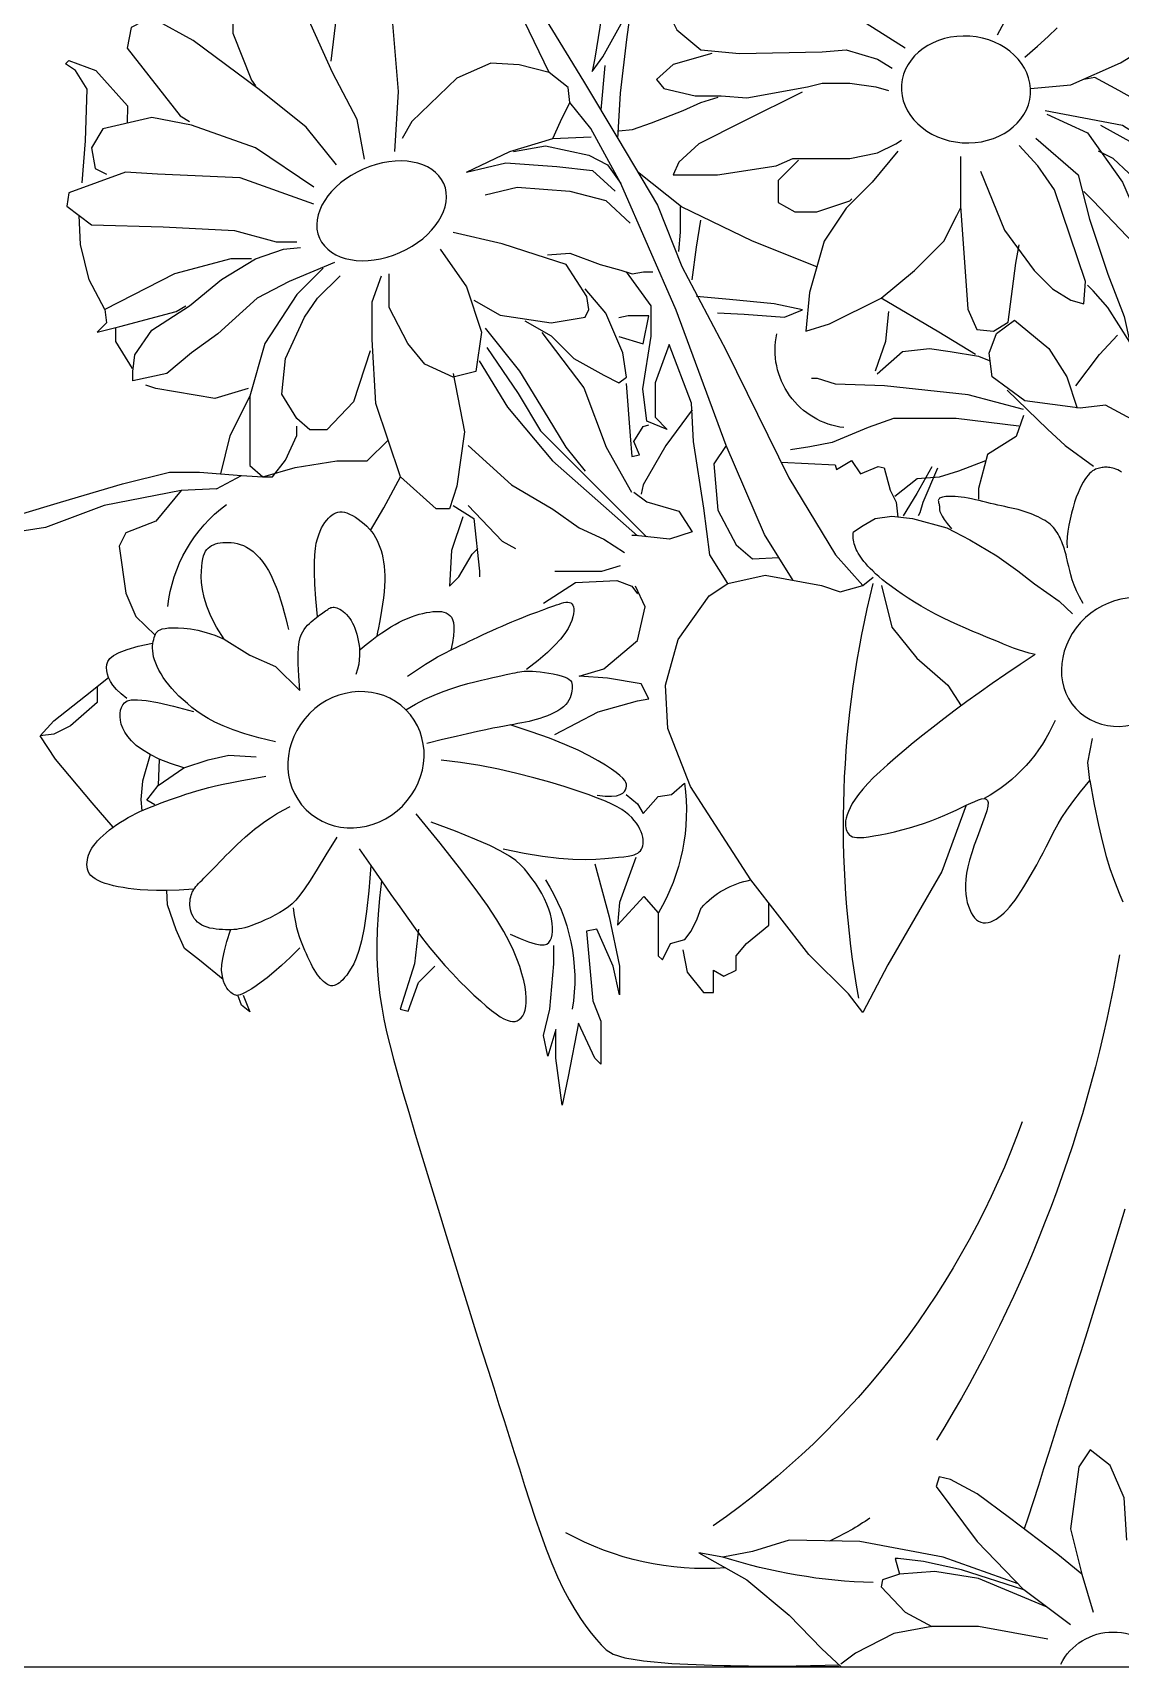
# Model space of a CAD drawing. Header units: millimetres. Extents: x 204800 to 233555, y -2285 to 8522.
# Drawn here: x 222461.3 to 222626.6, y 308.8 to 557.4 of the extents above; entities that cross this region are included whole.
import ezdxf

# ---------------------------------------------------------------- set-up
doc = ezdxf.new("R2010")
doc.units = ezdxf.units.MM
for name, color, linetype in [('7', 7, 'Continuous'), ('DIM【标注】', 66, 'Continuous'), ('标注', 1, 'Continuous')]:
    doc.layers.add(name, color=color, linetype=linetype)

# ---------------------------------------------------------------- blocks, each defined once
blk = doc.blocks.new('A$C3D726886')
at = {"layer": '7', "color": 250}
for points in [[(272.76, 340.9), (272.87, 339.9), (274.1, 336.99), (274.99, 329.74), (275.55, 318.25), (271.94, 306.03), (265.64, 291.26), (257.15, 277.44), (251.18, 267.38), (244.26, 255.76), (240.01, 245.01)], [(263.16, 278.93), (270.99, 295.14), (277.85, 311.03), (278.94, 320.89), (278.72, 329.85), (278.06, 335.11), (277.8, 339.19), (278.16, 342.73)], [(180.02, 281.6), (177.8, 283.52), (175.95, 285.23), (174.4, 286.74)], [(183.21, 288.52), (184.85, 285.46)], [(290.17, 265.11), (289.51, 275.64), (290.83, 291.76), (291.16, 302.29), (294.12, 305.91), (298.07, 304.92), (298.73, 301.96), (300.38, 289.13), (301.36, 280.9)], [(295.44, 263.8), (296.75, 270.71), (301.03, 278.93), (305.65, 289.13), (311.24, 298.67), (313.55, 300.64), (315.2, 299.33), (318.49, 295.38), (318.49, 285.84), (315.2, 277.61), (314.54, 276.63)], [(179.06, 276.13), (171.97, 276.77), (163.28, 280.63), (153.94, 286.42), (146.22, 292.21), (142.68, 296.07), (143.64, 298.96), (146.86, 298.32), (162.96, 293.82), (169.4, 292.53)], [(254.02, 288.69), (255.18, 281.46), (255.65, 279.12), (253.78, 281.69), (250.28, 287.99), (247.48, 291.25), (246.31, 292.42), (243.74, 288.69), (242.81, 289.86), (241.41, 293.35), (242.11, 294.99), (243.74, 296.39), (243.97, 297.55), (244.91, 298.72), (247.71, 298.02)], [(200.95, 283.2), (210.6, 289.32), (221.87, 291.24), (231.53, 290.6), (236.68, 289.32), (242.48, 289.64), (240.87, 286.42), (236.68, 282.88), (229.92, 282.24), (215.43, 282.56), (211.25, 282.88), (205.78, 281.27), (203.2, 279.67)], [(251.18, 267.38), (250.73, 275.34), (249.58, 284.71), (249.12, 288.14)], [(300.38, 262.81), (305.65, 269.39), (313.88, 275.97), (325.4, 284.52), (331.99, 288.14), (334.3, 287.81), (336.27, 286.83), (336.93, 283.21), (327.71, 271.36), (326.06, 270.38)], [(234.75, 282.24), (241.51, 280.31), (244.41, 277.74), (243.12, 276.13), (237.65, 274.84), (233.14, 274.84), (228.63, 274.52), (218.01, 276.45), (215.43, 277.09), (210.6, 277.09), (206.1, 276.45), (203.84, 275.81)], [(277.65, 261.49), (270.08, 265.11), (262.51, 267.42), (261.19, 270.38), (259.54, 273.67), (259.87, 276.3), (263.16, 278.93), (268.43, 280.25), (273.37, 280.58), (279.3, 277.94), (287.2, 270.38), (288.85, 267.42)], [(344.79, 259.66), (344.21, 266.97), (343.92, 276.04), (345.97, 279.26), (347.72, 280.43), (347.14, 281.02), (342.45, 279.26), (336.89, 273.12), (336.93, 270.05)], [(176.48, 272.27), (162.96, 269.7), (151.69, 262.62), (143.96, 259.73), (142.36, 259.41), (142.68, 261.01), (147.18, 265.52), (153.94, 270.34), (163.6, 275.81), (167.79, 278.06), (169.72, 277.74)], [(253.47, 280.14), (254.16, 272.41)], [(218.97, 275.49), (229.28, 270.34), (237, 266.48), (240.54, 263.27), (241.51, 261.01), (233.78, 261.01), (223.48, 262.62), (220.58, 263.91), (215.11, 263.91), (210.6, 263.91), (205.78, 264.87), (202.56, 266.48), (201.59, 267.12)], [(250.98, 268.73), (248.62, 268.97), (245.31, 270.15), (239.76, 272.27), (236.69, 273.69), (233.62, 274.63)], [(176.16, 271.63), (169.08, 268.41), (162.96, 259.73), (158.77, 250.08), (157.81, 244.93), (157.49, 243.97), (161.03, 249.11), (168.11, 256.51), (169.72, 258.12)], [(250.65, 259.52), (255.91, 269.12), (259.54, 273.67)], [(166.82, 269.7), (153.94, 262.62), (146.22, 257.15), (141.39, 252.33), (140.75, 250.72), (143.96, 250.08), (151.05, 252.33), (159.1, 258.76), (164.57, 263.91), (167.14, 265.19)], [(304.33, 258.86), (314.54, 265.77), (325.73, 269.72), (332.65, 271.04), (341.21, 269.06), (343.19, 265.77), (342.53, 262.15), (340.55, 261.17)], [(178.09, 267.45), (170.68, 261.01), (168.75, 253.3), (165.53, 243.65), (162.64, 236.25), (161.67, 231.75), (165.53, 237.86), (168.11, 240.75), (169.08, 241.72)], [(187.75, 261.66), (183.56, 251.37), (178.41, 244.29), (175.19, 241.07), (171.97, 239.14), (169.72, 238.5), (169.4, 242.36), (174.87, 258.44), (177.77, 262.62), (180.99, 266.16)], [(269.42, 265.11), (263.82, 266.1), (256.25, 264.46), (252.96, 262.81), (250.65, 259.52)], [(262.51, 267.42), (255.82, 267.67)], [(191.29, 264.23), (191.29, 255.55), (190, 237.54), (188.39, 234), (185.49, 233.68), (182.92, 235.29), (181.63, 245.58), (180.99, 248.79)], [(202.23, 265.19), (206.74, 259.73), (211.25, 255.23), (215.11, 249.44), (217.69, 240.43), (218.33, 233.68), (214.15, 234.96), (205.13, 239.47), (199.34, 244.29), (194.19, 249.44), (191.93, 253.94), (191.29, 255.23)], [(219.62, 263.59), (223.16, 260.05), (223.16, 256.19), (220.26, 254.58), (216.4, 254.58), (210.6, 256.51), (210.28, 256.83)], [(277.65, 261.49), (270.74, 263.14), (261.85, 262.48), (255.59, 261.82), (251.64, 258.21)], [(216.4, 244.93), (227.65, 249.44), (240.05, 255.46), (247.72, 261.57)], [(304.33, 255.9), (317.17, 260.51), (331.66, 261.17), (337.26, 261.49), (347.14, 257.88), (347.47, 255.57), (343.19, 252.28), (330.67, 251.95), (318.16, 251.3), (310.91, 249.32), (307.29, 249.32)], [(232.26, 213.69), (240.95, 237.35), (250.65, 259.52)], [(274.36, 257.55), (268.76, 258.86), (259.54, 258.21), (253.28, 256.56), (249, 252.61)], [(240.3, 255.43), (240.3, 250.99), (240.56, 247.61)], [(238.21, 242.65), (237.43, 248.39), (236.64, 253.08)], [(340.88, 237.48), (343.62, 242.69), (345.09, 248.83), (345.33, 253.93)], [(276.34, 239.12), (271.73, 236.49), (262.83, 235.18), (256.91, 236.16), (256.25, 237.48), (256.58, 239.78), (260.2, 245.37), (265.47, 247.02), (271.4, 248.99), (279.96, 250.97)], [(263.49, 247.02), (259.54, 247.35), (254.27, 245.37), (250.65, 244.39), (248.67, 243.73), (246.7, 244.06), (245.05, 244.06)], [(282.26, 248.01), (277.65, 241.43), (275.02, 233.53), (276.01, 226.62), (279.96, 225.64), (284.9, 227.94), (287.86, 231.56), (291.16, 237.81), (291.16, 243.73)], [(326.06, 238.14), (320.46, 242.74), (314.54, 246.36), (309.6, 248.01), (306.63, 248.34)], [(315.2, 246.36), (318.82, 246.36), (328.7, 243.73), (340.88, 237.48), (340.55, 235.18), (342.2, 233.53), (338.25, 234.52), (328.37, 237.15), (326.72, 238.14)], [(240.01, 245.01), (232.26, 230.33), (221.27, 208.02), (213.12, 194.57), (208.34, 189.19)], [(231.93, 189.56), (235.09, 194.57), (236.16, 202.72), (237.93, 214.4), (238.28, 221.12), (242.18, 231.39), (244.66, 224.66), (244.66, 218.64), (242.53, 216.52), (246.08, 217.94), (246.79, 223.6), (245.37, 232.8), (245.37, 238.11), (249.66, 244.06)], [(279.96, 226.29), (277.98, 216.1), (279.3, 206.56), (280.62, 202.61), (282.92, 202.61), (289.18, 208.2), (293.46, 221.03), (294.12, 232.22), (294.12, 238.8), (292.47, 243.4)], [(294.45, 230.24), (297.41, 221.36), (302.02, 216.42), (304.99, 216.42), (307.29, 218.4), (309.93, 222.68), (309.27, 228.93), (305.97, 236.16), (303.67, 239.45), (299.72, 243.4)], [(300.71, 245.7), (308.61, 242.41), (314.21, 239.45), (321.12, 233.2), (325.73, 229.91), (330.01, 226.29), (335.94, 224.98), (335.94, 226.62), (335.61, 229.58), (332.65, 233.86), (326.06, 238.14)], [(302.68, 244.72), (307.29, 240.11), (312.89, 231.56), (315.52, 222.35), (315.52, 210.17), (313.22, 208.2), (311.57, 208.2), (309.27, 211.16), (307.29, 215.44), (307.29, 217.08)], [(267.44, 235.51), (262.83, 232.87), (258.88, 228.93), (253.61, 225.97), (250.98, 224.65), (249.66, 225.64), (250.32, 229.91), (253.28, 236.82), (256.91, 241.1)], [(188.67, 229.62), (195.05, 233.51), (205.13, 239.47)], [(233.77, 236.91), (229.07, 236.65), (222.03, 236.13), (218.9, 237.44), (223.85, 238.48), (231.68, 239.26), (237.43, 239.78)], [(151.29, 213.19), (159.12, 217.1), (165.91, 220.75), (170.35, 220.23), (180, 221.53), (185.75, 225.7), (186.27, 229.87), (184.96, 233.26), (181.83, 235.61), (175.83, 230.66), (172.7, 225.7), (170.87, 220.23)], [(206.16, 226.73), (204.34, 231.94), (203.81, 237.16)], [(246.74, 231.45), (245.75, 236.38), (249.37, 236.38), (251.01, 236.05)], [(171.13, 224.14), (166.95, 229.61), (163.82, 233)], [(251.01, 232.77), (246.74, 231.45)], [(264.44, 233.46), (257.13, 223.81), (253.21, 213.38), (248.78, 205.56)], [(274.36, 234.24), (268.35, 226.68), (263.39, 218.6), (260.26, 213.38), (256.87, 209.21)], [(336.01, 227.18), (338.94, 231.86), (338.94, 234.2)], [(205.84, 226.22), (201.41, 230.14), (196.71, 230.66), (193.06, 230.14), (188.1, 229.35), (186.27, 228.57)], [(274.1, 230.85), (268.61, 222.77), (264.7, 216.25), (246.18, 197.75)], [(275.4, 228.5), (270.44, 220.42), (262.61, 211.03), (247.74, 197.92)], [(183.14, 223.36), (176.09, 216.58), (172.96, 213.71), (168, 210.06)], [(180.27, 219.97), (189.92, 222.57), (204.54, 224.14), (213.15, 224.4), (216.29, 225.44), (217.33, 225.44)], [(249.7, 224.56), (249.04, 215.36), (248.71, 211.75), (247.4, 212.08), (248.38, 214.38), (246.74, 217), (245.75, 217.33)], [(315.8, 223.67), (321.65, 221.91), (331.91, 223.67), (333.66, 224.25)], [(315.52, 222.35), (319.03, 215.39), (320.63, 208.75)], [(180.27, 218.92), (181.57, 215.27), (186.53, 212.14), (188.1, 206.15), (188.1, 204.32)], [(181.05, 217.1), (192.01, 218.4), (202.97, 218.4), (207.41, 216.84), (213.68, 214.23), (217.59, 213.45), (220.98, 212.93)], [(238.19, 219.96), (242.8, 213.72), (246.74, 206.82), (247.07, 205.18)], [(321.36, 206.11), (316.97, 208.45), (313.22, 208.2), (307.6, 209.83), (300.28, 211), (295.01, 211), (291.32, 214.62)], [(220.5, 190.1), (225.53, 198.11), (232.26, 213.69), (234.38, 210.5), (233.68, 202.36), (230.49, 196.34), (227.65, 193.87), (223.01, 194.11)], [(277.31, 213.72), (269.75, 206.82), (262.52, 202.55), (257.92, 199.27), (253.64, 197.3), (250.03, 195)], [(163.14, 209.03), (163.48, 209.24), (163.8, 209.42), (164.1, 209.55), (164.39, 209.66), (164.66, 209.74), (164.92, 209.8), (165.17, 209.84), (165.41, 209.87), (165.64, 209.89), (165.87, 209.89), (166.09, 209.88), (166.31, 209.87), (166.53, 209.84), (166.75, 209.8), (166.98, 209.75), (167.21, 209.69), (167.44, 209.62), (167.68, 209.53), (167.92, 209.41), (168.18, 209.25), (168.43, 209.06), (168.7, 208.81), (168.97, 208.52), (169.26, 208.17), (169.55, 207.76), (169.84, 207.28), (170.14, 206.73), (170.44, 206.11), (170.73, 205.42), (171.03, 204.65), (171.32, 203.8), (171.6, 202.87), (171.87, 201.88), (172.11, 200.84), (172.32, 199.79), (172.49, 198.73), (172.6, 197.7), (172.66, 196.71), (172.64, 195.79)], [(202.77, 204.82), (198.86, 207.95), (194.94, 208.21), (191.55, 209.26), (186.85, 211.08)], [(195.27, 209.73), (197.88, 203.73), (198.4, 201.91), (198.66, 201.39)], [(196.31, 209.99), (198.92, 205.3), (201.27, 201.39)], [(222.64, 210.8), (213.21, 210.3), (212.95, 209.52), (210.34, 211.08), (208.77, 208.74), (205.64, 210.04), (204.6, 209.78), (203.55, 205.87), (202.51, 203.78), (202.25, 201.17)], [(362.4, 199.67), (348.6, 203.77), (337.76, 206.99), (329.56, 209.04), (324.29, 209.04), (316.97, 208.45)], [(294.4, 198.85), (292.08, 202.81), (289.18, 208.2)], [(321.36, 206.11), (327.51, 205.82), (340.99, 203.19), (351.24, 199.38), (356.8, 198.5)], [(169.86, 186.04), (170.48, 187.2), (170.99, 188.29), (171.4, 189.29), (171.73, 190.22), (171.99, 191.07), (172.19, 191.84), (172.36, 192.53), (172.49, 193.14), (172.61, 193.68), (172.72, 194.15), (172.82, 194.56), (172.92, 194.93), (173.01, 195.27), (173.11, 195.59), (173.21, 195.89), (173.32, 196.2), (173.44, 196.52), (173.57, 196.85), (173.71, 197.18), (173.86, 197.52), (174.02, 197.85), (174.2, 198.18), (174.39, 198.5), (174.59, 198.8), (174.81, 199.09), (175.04, 199.36), (175.29, 199.62), (175.56, 199.87), (175.85, 200.1), (176.16, 200.33), (176.5, 200.55), (176.87, 200.77), (177.27, 200.99), (177.69, 201.2), (178.14, 201.41), (178.62, 201.61), (179.11, 201.8), (179.62, 201.99), (180.14, 202.16), (180.68, 202.33), (181.22, 202.48), (181.78, 202.62), (182.34, 202.75), (182.92, 202.88), (183.51, 203.01), (184.11, 203.14), (184.73, 203.27), (185.37, 203.42), (186.02, 203.57), (186.68, 203.73), (187.35, 203.89), (188.02, 204.05), (188.68, 204.2), (189.33, 204.34), (189.96, 204.47), (190.57, 204.58), (191.15, 204.66), (191.69, 204.72), (192.2, 204.76), (192.67, 204.79), (193.1, 204.79), (193.5, 204.78), (193.84, 204.75), (194.15, 204.72), (194.4, 204.67), (194.61, 204.61), (194.78, 204.54), (194.92, 204.46), (195.01, 204.37), (195.08, 204.28), (195.13, 204.18), (195.15, 204.07), (195.14, 203.95), (195.13, 203.83), (195.1, 203.7), (195.07, 203.56), (195.03, 203.41), (195, 203.25), (194.97, 203.08), (194.96, 202.9), (194.95, 202.7), (194.93, 202.47), (194.87, 202.18), (194.73, 201.82), (194.49, 201.35), (194.11, 200.76), (193.58, 200.03), (192.85, 199.13)], [(248.38, 205.51), (246.08, 203.87), (240.5, 202.23), (238.19, 198.61), (242.14, 197.3), (248.06, 197.96), (248.71, 197.96)], [(277.31, 203.21), (271.39, 196.97), (269.09, 195.66)], [(279.94, 203.21), (276.32, 200.91), (275.34, 191.72), (275.34, 190.73)], [(327.51, 205.82), (331.92, 200.46), (337.19, 198.42), (338.36, 196.08), (337.19, 187.88), (335.43, 183.79), (332.05, 180.54)], [(209.98, 198.57), (208.31, 199.68), (206.22, 200.94), (203.3, 201.35), (199.67, 200.94), (193.68, 199.27), (189.64, 197.18), (184.9, 194.39), (181.28, 191.75), (178.36, 189.52), (174.04, 186.46), (171.67, 184.23)], [(278.3, 201.24), (280.27, 195.33), (280.6, 189.09), (278.95, 190.73), (276.65, 194.67), (275.67, 195.66)], [(303.7, 183.78), (303.96, 186.86), (304.13, 189.42), (304.21, 191.52), (304.22, 193.22), (304.17, 194.59), (304.05, 195.7), (303.89, 196.61), (303.7, 197.38), (303.47, 198.07), (303.23, 198.7), (302.96, 199.27), (302.68, 199.78), (302.38, 200.24), (302.07, 200.64), (301.76, 200.99), (301.45, 201.29), (301.13, 201.55), (300.81, 201.76), (300.48, 201.92), (300.13, 202.03), (299.77, 202.09), (299.39, 202.09), (298.98, 202.02), (298.54, 201.9), (298.07, 201.71), (297.57, 201.46), (297.05, 201.16), (296.54, 200.81), (296.02, 200.42), (295.52, 200), (295.04, 199.56), (294.6, 199.09), (294.2, 198.61), (293.84, 198.11), (293.52, 197.6), (293.24, 197.06), (292.99, 196.51), (292.76, 195.93), (292.57, 195.32), (292.4, 194.69), (292.25, 194.02), (292.13, 193.32), (292.03, 192.58), (291.97, 191.79), (291.93, 190.96), (291.93, 190.07), (291.97, 189.12), (292.05, 188.11), (292.16, 187.03), (292.31, 185.93), (292.48, 184.82), (292.66, 183.74), (292.84, 182.73), (293.01, 181.81), (293.17, 181.03), (293.29, 180.41)], [(178.22, 177.13), (179.26, 177.4), (180.22, 177.67), (181.13, 177.96), (181.99, 178.27), (182.86, 178.6), (183.74, 178.95), (184.66, 179.33), (185.66, 179.74), (186.75, 180.19), (187.91, 180.68), (189.14, 181.19), (190.42, 181.74), (191.72, 182.31), (193.04, 182.92), (194.36, 183.55), (195.66, 184.21), (196.92, 184.89), (198.13, 185.59), (199.3, 186.29), (200.41, 186.99), (201.46, 187.69), (202.44, 188.37), (203.34, 189.02), (204.15, 189.64), (204.89, 190.22), (205.54, 190.76), (206.11, 191.27), (206.62, 191.75), (207.07, 192.2), (207.47, 192.62), (207.83, 193.03), (208.15, 193.42), (208.44, 193.8), (208.7, 194.16), (208.94, 194.52), (209.15, 194.86), (209.34, 195.2), (209.5, 195.53), (209.64, 195.86), (209.76, 196.18), (209.86, 196.5), (209.94, 196.82), (210, 197.13), (210.03, 197.44), (210.05, 197.73), (210.05, 198.02), (210.03, 198.3), (209.98, 198.57)], [(320.01, 179.84), (321.31, 181.95), (322.3, 183.86), (323.02, 185.58), (323.51, 187.12), (323.8, 188.5), (323.95, 189.72), (323.99, 190.8), (323.97, 191.74), (323.91, 192.56), (323.83, 193.26), (323.72, 193.87), (323.59, 194.38), (323.43, 194.82), (323.24, 195.19), (323.02, 195.5), (322.77, 195.76), (322.49, 195.99), (322.19, 196.19), (321.85, 196.35), (321.48, 196.48), (321.09, 196.59), (320.68, 196.67), (320.24, 196.72), (319.77, 196.75), (319.29, 196.75), (318.78, 196.73), (318.26, 196.67), (317.73, 196.57), (317.18, 196.41), (316.63, 196.2), (316.07, 195.92), (315.51, 195.58), (314.95, 195.15), (314.39, 194.65), (313.84, 194.06), (313.3, 193.4), (312.78, 192.66), (312.27, 191.85), (311.79, 190.95), (311.34, 189.98), (310.91, 188.94), (310.52, 187.84), (310.15, 186.72), (309.82, 185.59), (309.51, 184.48), (309.23, 183.42), (308.98, 182.43), (308.76, 181.53)], [(262.19, 191.72), (257.92, 191.72), (253.97, 191.72), (250.69, 192.7)], [(190.26, 150.76), (194.55, 139.16), (203.99, 122.85), (208.34, 114.51), (210.88, 117.77), (217.78, 124.66), (227.94, 137.71), (238.46, 154.03), (242.46, 164.18), (242.82, 171.79), (240.64, 179.77), (235.2, 187.38), (231.93, 189.56), (225.4, 191.01), (215.6, 189.19), (212.33, 188.11), (208.34, 189.19), (206.53, 190.64)], [(205.07, 189.19), (203.26, 181.94), (198.9, 176.5), (193.46, 171.79), (191.18, 168.14)], [(262.19, 163.15), (254.63, 167.09), (247.73, 169.06), (245.75, 169.39), (247.07, 172.02), (252.99, 173), (257.92, 173.33), (253.64, 174.64), (247.73, 179.57), (246.41, 185.48), (248.06, 189.09)], [(264.16, 186.14), (258.57, 189.75), (251.34, 190.08), (248.71, 189.09), (247.73, 187.78)], [(287.95, 173.38), (286.22, 174.52), (284.8, 175.43), (283.63, 176.15), (282.68, 176.71), (281.88, 177.15), (281.19, 177.51), (280.57, 177.82), (279.95, 178.11), (279.31, 178.42), (278.64, 178.75), (277.93, 179.09), (277.19, 179.45), (276.42, 179.82), (275.63, 180.2), (274.81, 180.58), (273.98, 180.97), (273.13, 181.35), (272.27, 181.74), (271.4, 182.11), (270.54, 182.48), (269.69, 182.84), (268.86, 183.19), (268.05, 183.51), (267.28, 183.82), (266.54, 184.11), (265.84, 184.38), (265.18, 184.63), (264.55, 184.86), (263.96, 185.08), (263.39, 185.28), (262.86, 185.47), (262.35, 185.65), (261.87, 185.82), (261.42, 185.97), (261, 186.1), (260.61, 186.21), (260.26, 186.27), (259.93, 186.29), (259.65, 186.26), (259.4, 186.16), (259.19, 186.01), (259.03, 185.79), (258.91, 185.5), (258.85, 185.15), (258.84, 184.73), (258.9, 184.25), (259.02, 183.71), (259.21, 183.1), (259.49, 182.42), (259.88, 181.67), (260.43, 180.81), (261.19, 179.85), (262.19, 178.75), (263.49, 177.5), (265.12, 176.09), (267.13, 174.51)], [(296.24, 178.02), (295.18, 178.87), (294.2, 179.63), (293.29, 180.32), (292.43, 180.93), (291.63, 181.48), (290.86, 181.97), (290.12, 182.4), (289.4, 182.79), (288.68, 183.14), (287.97, 183.45), (287.27, 183.73), (286.59, 183.96), (285.92, 184.17), (285.27, 184.33), (284.65, 184.47), (284.06, 184.57), (283.49, 184.64), (282.96, 184.68), (282.46, 184.68), (282, 184.64), (281.57, 184.55), (281.19, 184.41), (280.84, 184.21), (280.54, 183.96), (280.28, 183.65), (280.08, 183.25), (279.93, 182.75), (279.85, 182.11), (279.84, 181.33), (279.92, 180.38), (280.09, 179.24), (280.35, 177.88)], [(306.79, 170.85), (306.96, 173.43), (307.04, 175.5), (307.05, 177.14), (306.99, 178.41), (306.87, 179.37), (306.7, 180.11), (306.49, 180.67), (306.25, 181.13), (305.98, 181.54), (305.7, 181.92), (305.4, 182.27), (305.09, 182.59), (304.77, 182.88), (304.45, 183.15), (304.14, 183.4), (303.84, 183.64), (303.54, 183.86), (303.27, 184.07), (303, 184.26), (302.75, 184.44), (302.51, 184.61), (302.28, 184.77), (302.07, 184.91), (301.87, 185.04), (301.68, 185.16), (301.5, 185.26), (301.32, 185.34), (301.15, 185.39), (300.96, 185.42), (300.77, 185.42), (300.55, 185.39), (300.32, 185.32), (300.06, 185.21), (299.78, 185.07), (299.49, 184.89), (299.19, 184.67), (298.89, 184.41), (298.59, 184.12), (298.3, 183.8), (298.02, 183.45), (297.77, 183.06), (297.54, 182.65), (297.33, 182.21), (297.14, 181.74), (296.96, 181.24), (296.81, 180.71), (296.67, 180.16), (296.55, 179.59), (296.44, 178.98), (296.36, 178.35), (296.32, 177.69), (296.32, 176.98), (296.37, 176.23), (296.48, 175.43), (296.67, 174.58), (296.95, 173.66)], [(311.01, 161.86), (313.92, 162.59), (316.38, 163.29), (318.44, 163.97), (320.16, 164.64), (321.6, 165.3), (322.8, 165.95), (323.84, 166.6), (324.77, 167.25), (325.63, 167.9), (326.43, 168.55), (327.18, 169.21), (327.89, 169.87), (328.53, 170.53), (329.13, 171.18), (329.68, 171.84), (330.18, 172.49), (330.63, 173.14), (331.03, 173.78), (331.39, 174.41), (331.69, 175.02), (331.95, 175.62), (332.16, 176.19), (332.32, 176.74), (332.43, 177.27), (332.49, 177.76), (332.52, 178.23), (332.5, 178.66), (332.46, 179.06), (332.39, 179.44), (332.3, 179.79), (332.21, 180.11), (332.1, 180.41), (331.99, 180.67), (331.87, 180.91), (331.7, 181.13), (331.49, 181.32), (331.2, 181.47), (330.82, 181.61), (330.33, 181.71), (329.71, 181.79), (328.95, 181.83), (328.06, 181.83), (327.02, 181.76), (325.86, 181.61), (324.57, 181.37), (323.16, 181), (321.64, 180.5), (320.01, 179.84)], [(320.01, 179.84), (320.01, 179.84), (315.51, 177.03), (311.01, 175.07), (306.79, 170.85)], [(337.02, 169.45), (338.02, 170.27), (338.82, 171.03), (339.43, 171.76), (339.89, 172.44), (340.2, 173.09), (340.4, 173.7), (340.51, 174.29), (340.54, 174.86), (340.5, 175.4), (340.33, 175.93), (339.97, 176.45), (339.33, 176.97), (338.33, 177.49), (336.92, 178.03), (335.01, 178.57), (332.52, 179.14)], [(178.22, 177.13), (180.86, 175.39), (183.36, 173.7), (185.74, 172.06), (188, 170.45), (190.15, 168.9), (192.2, 167.38), (194.16, 165.9), (196.03, 164.46), (197.83, 163.06), (199.53, 161.69), (201.15, 160.37), (202.66, 159.09), (204.06, 157.87), (205.34, 156.7), (206.49, 155.6), (207.5, 154.56), (208.37, 153.58), (209.1, 152.68), (209.7, 151.84), (210.19, 151.06), (210.58, 150.34), (210.88, 149.69), (211.1, 149.08), (211.25, 148.54), (211.35, 148.04), (211.39, 147.6), (211.39, 147.2), (211.34, 146.84), (211.26, 146.52), (211.14, 146.23), (211, 145.98), (210.84, 145.76), (210.65, 145.57), (210.43, 145.4), (210.16, 145.27), (209.81, 145.18), (209.38, 145.12), (208.84, 145.12), (208.17, 145.16), (207.36, 145.25), (206.4, 145.4), (205.31, 145.6), (204.11, 145.85), (202.83, 146.14), (201.51, 146.47), (200.17, 146.84), (198.83, 147.24), (197.54, 147.66), (196.3, 148.1), (195.13, 148.56), (194.03, 149.02), (192.99, 149.48), (192.01, 149.93), (191.1, 150.36), (190.26, 150.76), (189.48, 151.13), (188.76, 151.45), (188.13, 151.71), (187.58, 151.88), (187.12, 151.93), (186.78, 151.86), (186.56, 151.63), (186.46, 151.23), (186.51, 150.62), (186.7, 149.8), (187.02, 148.81), (187.42, 147.67), (187.88, 146.42), (188.37, 145.11), (188.86, 143.77), (189.32, 142.45), (189.71, 141.18), (190.01, 139.99), (190.22, 138.89), (190.35, 137.87), (190.41, 136.92), (190.41, 136.04), (190.35, 135.23), (190.23, 134.47), (190.08, 133.77), (189.89, 133.12), (189.66, 132.52), (189.41, 131.98), (189.12, 131.5), (188.81, 131.08), (188.47, 130.74), (188.1, 130.48), (187.71, 130.3), (187.3, 130.2), (186.88, 130.19), (186.43, 130.25), (185.98, 130.39), (185.51, 130.59), (185.04, 130.85), (184.57, 131.17), (184.1, 131.55), (183.63, 131.97), (183.17, 132.45), (182.7, 132.97), (182.22, 133.56), (181.74, 134.2), (181.25, 134.9), (180.74, 135.67), (180.21, 136.5), (179.66, 137.4), (179.1, 138.36), (178.52, 139.36), (177.95, 140.38), (177.38, 141.43), (176.83, 142.47), (176.29, 143.5), (175.78, 144.51), (175.3, 145.49), (174.79, 146.47), (174.22, 147.51), (173.54, 148.65), (172.69, 149.93), (171.63, 151.4), (170.31, 153.11), (168.67, 155.1)], [(288.23, 167.48), (286.55, 168.46), (284.89, 169.32), (283.28, 170.05), (281.71, 170.67), (280.2, 171.21), (278.77, 171.66), (277.41, 172.04), (276.16, 172.37), (275.01, 172.66), (273.96, 172.91), (273.01, 173.13), (272.15, 173.31), (271.39, 173.48), (270.7, 173.62), (270.1, 173.74), (269.57, 173.85), (269.11, 173.95), (268.7, 174.04), (268.32, 174.12), (267.94, 174.18), (267.56, 174.22), (267.13, 174.24), (266.66, 174.25), (266.1, 174.22), (265.46, 174.18), (264.75, 174.1), (264, 174.01), (263.23, 173.89), (262.47, 173.75), (261.75, 173.6), (261.09, 173.43), (260.53, 173.24), (260.07, 173.04), (259.73, 172.83), (259.47, 172.59), (259.3, 172.35), (259.2, 172.08), (259.15, 171.79), (259.14, 171.47), (259.17, 171.13), (259.21, 170.77), (259.28, 170.39), (259.39, 169.99), (259.53, 169.58), (259.72, 169.17), (259.97, 168.77), (260.28, 168.37), (260.67, 168), (261.13, 167.64), (261.65, 167.3), (262.23, 166.99), (262.85, 166.7), (263.49, 166.43), (264.15, 166.19), (264.81, 165.97), (265.46, 165.77), (266.09, 165.6), (266.7, 165.45), (267.32, 165.31), (267.96, 165.18), (268.63, 165.05), (269.35, 164.91), (270.12, 164.77), (270.98, 164.62), (271.92, 164.44), (273, 164.24), (274.25, 163.99), (275.72, 163.67), (277.44, 163.29), (279.46, 162.82), (281.82, 162.26), (284.57, 161.58)], [(339.4, 146.93), (343.05, 151.2), (349.49, 158.81), (352.13, 162.9), (349.79, 165.54), (344.22, 169.93), (340.2, 173.09)], [(327.03, 157.29), (329.36, 158.06), (331.33, 158.85), (332.95, 159.65), (334.28, 160.45), (335.35, 161.24), (336.18, 162.03), (336.83, 162.8), (337.33, 163.55), (337.7, 164.27), (337.97, 164.97), (338.13, 165.63), (338.2, 166.25), (338.19, 166.84), (338.09, 167.38), (337.93, 167.88), (337.7, 168.32), (337.4, 168.71), (336.95, 169.02), (336.24, 169.2), (335.17, 169.24), (333.65, 169.09), (331.58, 168.72), (328.84, 168.1), (325.35, 167.2)], [(342.21, 171.51), (342.17, 168.76), (346.86, 164.66), (349.79, 163.2), (352.13, 162.9)], [(168.67, 155.1), (167.89, 150.88), (167.16, 147.31), (166.45, 144.32), (165.79, 141.81), (165.15, 139.72), (164.55, 137.96), (163.97, 136.45), (163.41, 135.12), (162.88, 133.91)], [(254.78, 152.52), (253.39, 152.37), (252.29, 152.35), (251.43, 152.44), (250.79, 152.63), (250.33, 152.87), (250.02, 153.17), (249.83, 153.49), (249.72, 153.81), (249.66, 154.13), (249.68, 154.44), (249.78, 154.77), (249.98, 155.12), (250.32, 155.51), (250.8, 155.96), (251.45, 156.48), (252.28, 157.08), (253.33, 157.78), (254.62, 158.57), (256.21, 159.44), (258.13, 160.39), (260.43, 161.41), (263.15, 162.5), (266.33, 163.64), (270.02, 164.82)], [(168.67, 155.1), (169.04, 158.26), (168.21, 162.42)], [(271.2, 143.14), (267.56, 142.39), (264.34, 141.86), (261.51, 141.53), (259.03, 141.35), (256.88, 141.3), (255.03, 141.34), (253.46, 141.44), (252.14, 141.56), (251.03, 141.67), (250.13, 141.78), (249.39, 141.89), (248.8, 142), (248.34, 142.12), (247.97, 142.26), (247.68, 142.42), (247.45, 142.61), (247.24, 142.82), (247.06, 143.07), (246.92, 143.35), (246.82, 143.66), (246.75, 144), (246.72, 144.37), (246.74, 144.77), (246.81, 145.19), (246.93, 145.65), (247.1, 146.12), (247.32, 146.61), (247.59, 147.11), (247.92, 147.62), (248.31, 148.12), (248.75, 148.62), (249.25, 149.1), (249.82, 149.57), (250.48, 150.03), (251.27, 150.5), (252.22, 150.98), (253.36, 151.49), (254.73, 152.04), (256.37, 152.64), (258.3, 153.3), (260.54, 154.03), (263.08, 154.8), (265.86, 155.58), (268.85, 156.35), (272.01, 157.07), (275.28, 157.72), (278.65, 158.26), (282.05, 158.67)], [(332.09, 150.82), (333.5, 151.67), (331.53, 154.2), (327.03, 157.29), (322.81, 158.69), (319.15, 159.53), (314.37, 159.25)], [(331.33, 158.85), (331.53, 154.2)], [(332.95, 159.65), (334.26, 155), (334.55, 151.78), (334.38, 149.82)], [(249.7, 152.64), (247.73, 151), (246.74, 149.36), (244.11, 152.31), (241.81, 152.64), (239.51, 154.61)], [(325.34, 136.07), (327.87, 135.95), (330.02, 135.88), (331.84, 135.87), (333.36, 135.9), (334.66, 135.97), (335.77, 136.07), (336.75, 136.21), (337.64, 136.36), (338.5, 136.52), (339.31, 136.7), (340.08, 136.9), (340.79, 137.11), (341.44, 137.34), (342.02, 137.6), (342.54, 137.88), (342.96, 138.18), (343.31, 138.51), (343.57, 138.86), (343.76, 139.23), (343.89, 139.62), (343.96, 140.01), (343.98, 140.41), (343.96, 140.82), (343.9, 141.23), (343.82, 141.63), (343.7, 142.03), (343.55, 142.43), (343.36, 142.84), (343.13, 143.25), (342.85, 143.67), (342.51, 144.1), (342.12, 144.55), (341.67, 145.01), (341.16, 145.49), (340.61, 145.97), (340.02, 146.45), (339.4, 146.93), (338.76, 147.39), (338.1, 147.83), (337.43, 148.25), (336.77, 148.64), (336.09, 149), (335.42, 149.34), (334.73, 149.67), (334.03, 149.98), (333.31, 150.28), (332.57, 150.57), (331.81, 150.87), (331.02, 151.17), (330.21, 151.48), (329.37, 151.78), (328.5, 152.09), (327.61, 152.39), (326.68, 152.69), (325.73, 152.99), (324.75, 153.28), (323.74, 153.57), (322.66, 153.86), (321.48, 154.15), (320.15, 154.45), (318.65, 154.77), (316.93, 155.11), (314.95, 155.48), (312.68, 155.88)], [(296.42, 143.14), (294.34, 140.22), (292.49, 137.58), (290.83, 135.19), (289.31, 133.02), (287.91, 131.03), (286.59, 129.19), (285.31, 127.47), (284.03, 125.84), (282.72, 124.26), (281.4, 122.75), (280.08, 121.32), (278.78, 119.97), (277.52, 118.72), (276.33, 117.57), (275.2, 116.55), (274.18, 115.66), (273.26, 114.9), (272.45, 114.28), (271.73, 113.79), (271.09, 113.42), (270.53, 113.16), (270.02, 113), (269.56, 112.94), (269.15, 112.97), (268.76, 113.09), (268.4, 113.28), (268.08, 113.57), (267.8, 113.94), (267.57, 114.39), (267.39, 114.94), (267.26, 115.57), (267.19, 116.29), (267.19, 117.11), (267.25, 118.01), (267.39, 119.01), (267.62, 120.1), (267.93, 121.28), (268.33, 122.55), (268.83, 123.92), (269.44, 125.37), (270.17, 126.94), (271.11, 128.7), (272.35, 130.76), (273.98, 133.23), (276.12, 136.22), (278.84, 139.82), (282.25, 144.14), (286.45, 149.3)], [(300.31, 145.21), (302.21, 142.08), (303.74, 139.58), (304.97, 137.64), (305.96, 136.15), (306.76, 135.03), (307.46, 134.19), (308.11, 133.55), (308.77, 133.01), (309.5, 132.5), (310.29, 132.01), (311.13, 131.54), (311.98, 131.11), (312.83, 130.71), (313.66, 130.34), (314.45, 130.02), (315.17, 129.75), (315.82, 129.53), (316.39, 129.36), (316.92, 129.23), (317.4, 129.13), (317.86, 129.07), (318.31, 129.03), (318.77, 129.01), (319.25, 129), (319.75, 129.01), (320.29, 129.03), (320.84, 129.06), (321.39, 129.12), (321.94, 129.19), (322.48, 129.3), (322.99, 129.44), (323.47, 129.61), (323.9, 129.82), (324.29, 130.07), (324.64, 130.35), (324.95, 130.66), (325.21, 130.99), (325.44, 131.34), (325.62, 131.71), (325.76, 132.09), (325.87, 132.48), (325.93, 132.88), (325.97, 133.27), (325.97, 133.66), (325.95, 134.03), (325.91, 134.39), (325.84, 134.73), (325.76, 135.04), (325.67, 135.33), (325.56, 135.59), (325.43, 135.83), (325.28, 136.07), (325.11, 136.3), (324.92, 136.54), (324.7, 136.79), (324.45, 137.06), (324.17, 137.35), (323.86, 137.67), (323.52, 138.02), (323.15, 138.4), (322.75, 138.81), (322.31, 139.26), (321.85, 139.73), (321.36, 140.24), (320.83, 140.79), (320.27, 141.36), (319.69, 141.96), (319.07, 142.59), (318.42, 143.23), (317.73, 143.89), (317.02, 144.55), (316.27, 145.23), (315.49, 145.91), (314.67, 146.58), (313.79, 147.26), (312.87, 147.93), (311.88, 148.6), (310.82, 149.26), (309.69, 149.91), (308.47, 150.54)], [(270.02, 128.2), (268.23, 127.44), (266.78, 126.89), (265.63, 126.54), (264.75, 126.36), (264.08, 126.35), (263.59, 126.48), (263.24, 126.74), (262.99, 127.11), (262.8, 127.56), (262.66, 128.1), (262.59, 128.71), (262.58, 129.39), (262.63, 130.12), (262.76, 130.91), (262.96, 131.73), (263.23, 132.6), (263.58, 133.49), (264, 134.4), (264.48, 135.31), (265.01, 136.22), (265.59, 137.12), (266.2, 137.99), (266.85, 138.83), (267.51, 139.63), (268.2, 140.38), (269.03, 141.12), (270.12, 141.89), (271.6, 142.74), (273.58, 143.72), (276.19, 144.86), (279.56, 146.22), (283.81, 147.83)], [(248.04, 141.61), (250.9, 133.74), (251.26, 129.81), (246.61, 134.81), (244.1, 131.95), (244.1, 124.44), (243.38, 123.72), (241.95, 126.58), (239.44, 127.3), (238.37, 128.73), (237.29, 130.88), (236.58, 132.85)], [(255.2, 140.54), (252.69, 131.24), (250.9, 122.65), (250.9, 117.64), (251.98, 122.65), (254.84, 129.09), (256.63, 128.73), (255.56, 116.57), (254.13, 112.99), (254.13, 105.47), (255.2, 106.55), (258.07, 112.63), (259.86, 103.33), (260.93, 98.32), (262.01, 106.55), (262.01, 111.56), (263.44, 106.9), (264.16, 110.48), (263.08, 115.13), (262.37, 123.01), (262.37, 125.51), (262.37, 126.23)], [(294.34, 140.22), (294.7, 135.79), (295.1, 132.2), (295.53, 129.32), (295.98, 127.07), (296.44, 125.34), (296.89, 124.03), (297.35, 123.04), (297.78, 122.26), (298.19, 121.61), (298.57, 121.07), (298.93, 120.62), (299.26, 120.25), (299.57, 119.96), (299.86, 119.73), (300.12, 119.54), (300.36, 119.4), (300.58, 119.3), (300.78, 119.22), (300.97, 119.17), (301.15, 119.16), (301.33, 119.17), (301.51, 119.22), (301.7, 119.3), (301.9, 119.4), (302.12, 119.54), (302.36, 119.71), (302.61, 119.92), (302.86, 120.17), (303.13, 120.45), (303.41, 120.77), (303.69, 121.14), (303.97, 121.56), (304.25, 122.02), (304.53, 122.52), (304.81, 123.06), (305.08, 123.62), (305.35, 124.2), (305.61, 124.79), (305.87, 125.38), (306.12, 125.96), (306.36, 126.54), (306.6, 127.13), (306.83, 127.78), (307.05, 128.51), (307.27, 129.34), (307.48, 130.33), (307.69, 131.48), (307.9, 132.84)], [(292.49, 137.58), (292.84, 134.52), (293.08, 131.66), (293.24, 128.99), (293.3, 126.47), (293.28, 124.08), (293.18, 121.81), (293, 119.63), (292.76, 117.51), (292.45, 115.43), (292.07, 113.33), (291.61, 111.16), (291.05, 108.85), (290.4, 106.35), (289.63, 103.6), (288.74, 100.53), (287.73, 97.09), (286.58, 93.24), (285.32, 89.06), (283.99, 84.65), (282.6, 80.1), (281.2, 75.51), (279.8, 70.97), (278.45, 66.59), (277.17, 62.47), (275.98, 58.68), (274.88, 55.18), (273.85, 51.94), (272.88, 48.88), (271.95, 45.97), (271.05, 43.15), (270.16, 40.36), (269.28, 37.56), (268.38, 34.7), (267.48, 31.81), (266.55, 28.92), (265.61, 26.07), (264.66, 23.3), (263.7, 20.64), (262.72, 18.14), (261.73, 15.81), (260.72, 13.7), (259.71, 11.8), (258.71, 10.09), (257.72, 8.55), (256.75, 7.18), (255.81, 5.96), (254.91, 4.87), (254.06, 3.9), (253.2, 3.04), (251.97, 2.28), (249.93, 1.64), (246.66, 1.1), (241.71, 0.68), (234.67, 0.38), (225.1, 0.19), (212.57, 0.13)], [(320.17, 120.28), (324.3, 123.69), (326.94, 125.74), (328.4, 128.96), (329.87, 133.35), (330.02, 135.88)], [(239.8, 125.51), (239.08, 121.58), (236.22, 118), (234.43, 118), (234.43, 121.93), (232.64, 120.86), (230.49, 121.93), (230.49, 124.44), (228.7, 126.58), (224.76, 129.81), (224.76, 133.74)], [(162.52, 80.1), (163.93, 75.51), (165.32, 70.97), (166.67, 66.59), (167.95, 62.47), (169.14, 58.68), (170.24, 55.18), (171.27, 51.94), (172.25, 48.88), (173.17, 45.97), (174.07, 43.15), (174.96, 40.36), (175.84, 37.56), (176.74, 34.7), (177.65, 31.81), (178.57, 28.92), (179.51, 26.07), (180.14, 24.22)], [(286.01, 129.09), (286.72, 123.01), (289.23, 115.13), (287.8, 114.78), (286.01, 119.79), (283.14, 122.65)], [(306.78, 125.82), (308.47, 124.16), (309.98, 122.76), (311.32, 121.58), (312.49, 120.61), (313.52, 119.82), (314.4, 119.19), (315.16, 118.69), (315.8, 118.3), (316.34, 118), (316.79, 117.78), (317.17, 117.63), (317.48, 117.55), (317.75, 117.52), (317.98, 117.54), (318.19, 117.61), (318.4, 117.72), (318.62, 117.86), (318.84, 118.03), (319.06, 118.24), (319.28, 118.5), (319.5, 118.8), (319.71, 119.15), (319.91, 119.55), (320.09, 120.01), (320.25, 120.54), (320.37, 121.17), (320.43, 121.92), (320.4, 122.85), (320.25, 123.97), (319.96, 125.33), (319.51, 126.97), (318.87, 128.91)], [(316.69, 117.55), (315.52, 114.62), (316.98, 115.79), (317.61, 117.53)], [(162.17, 22.21), (162.66, 29.62), (165.14, 35.29), (168.59, 38.01), (170.57, 35.05), (172.05, 24.19), (170.08, 16.29), (168.1, 9.63)], [(170.08, 16.29), (174.28, 19.74), (182.68, 26.16), (188.36, 30.36), (193.05, 32.83), (195.03, 33.32), (195.52, 31.59), (188.36, 21.97), (180.21, 13.57)], [(181.19, 14.57), (194.29, 19.25), (208.86, 21.97), (221.22, 22.22), (227.64, 20.24), (232.83, 19.25), (237.03, 20), (228.63, 15.31), (221.22, 9.14), (215.53, 3.21), (212.08, 0)], [(172.05, 7.4), (180.21, 13.57), (191.08, 17.03), (197.75, 18.51), (202.19, 19), (202.69, 19), (201.95, 16.29)], [(176.13, 10.49), (188.11, 15.55), (195.77, 16.78), (201.95, 16.29), (204.91, 15.3), (204.91, 15.3), (205.16, 14.07), (200.96, 9.63), (196.27, 7.16)], [(176.01, 4.94), (188.11, 7.16), (196.27, 7.16), (202.94, 5.92), (209.61, 2.47), (212.18, 0.53)], [(212.44, 0.34), (220.02, 0.19), (232.56, 0.13)]]:
    blk.add_lwpolyline(points, dxfattribs=at)
for centre, radius, start, end in [((210.01, 230.4), 13.68, 276.87, 11.9998), ((304.07, 182.6), 25.96, 6.5138, 53.2281), ((38.15, 147.36), 173.58, 349.9429, 14.0702), ((200.98, 176.92), 28.57, 203.3455, 240.9935), ((274.53, 149.91), 35.34, 172.3524, 210.5444), ((225.18, 122.71), 15.25, 41.6474, 79.5878), ((290.86, 120.3), 32.15, 147.1632, 189.2771), ((399.23, 164.95), 239.17, 189.7167, 211.5813), ((318.4, 144.78), 146.46, 199.6928, 235.0465), ((235.78, 68.21), 50.96, 235.7696, 244.8887), ((235.78, 68.21), 50.96, 266.1225, 298.7178), ((203.76, 110.85), 96.09, 271.6601, 287.6086)]:
    blk.add_arc(centre, radius, start, end, dxfattribs=at)
for centre, major_axis, ratio in [((190.32, 275.97), (-11.27, -0.8), 0.826592), ((292.47, 254.74), (-10.87, 4.77), 0.671827), ((162.27, 175.82), (-8.84, 8.13), 0.879141), ((296.95, 158.74), (-8.72, 8.74), 0.928773)]:
    blk.add_ellipse(centre, major_axis=major_axis, ratio=ratio, dxfattribs=at)
blk.add_ellipse((164.43, -4.23), major_axis=(-7.53, -7.29), ratio=0.983458, start_param=2.839808, end_param=5.030381, dxfattribs=at)

msp = doc.modelspace()

# ---------------------------------------------------------------- linework, layer by layer
at = {"layer": 'DIM【标注】', "color": 4, "ltscale": 6}
msp.add_line((223813.35, 308.83), (222233.35, 308.83), dxfattribs=at)

# ---------------------------------------------------------------- block references
at = {"layer": '标注', "color": 8, "xscale": -0.869565217406489, "yscale": 0.8695652172900736, "zscale": 0.8695652173913042}
msp.add_blockref('A$C3D726886', (222768.68, 308.83), dxfattribs=at)

doc.saveas('drawing.dxf')
